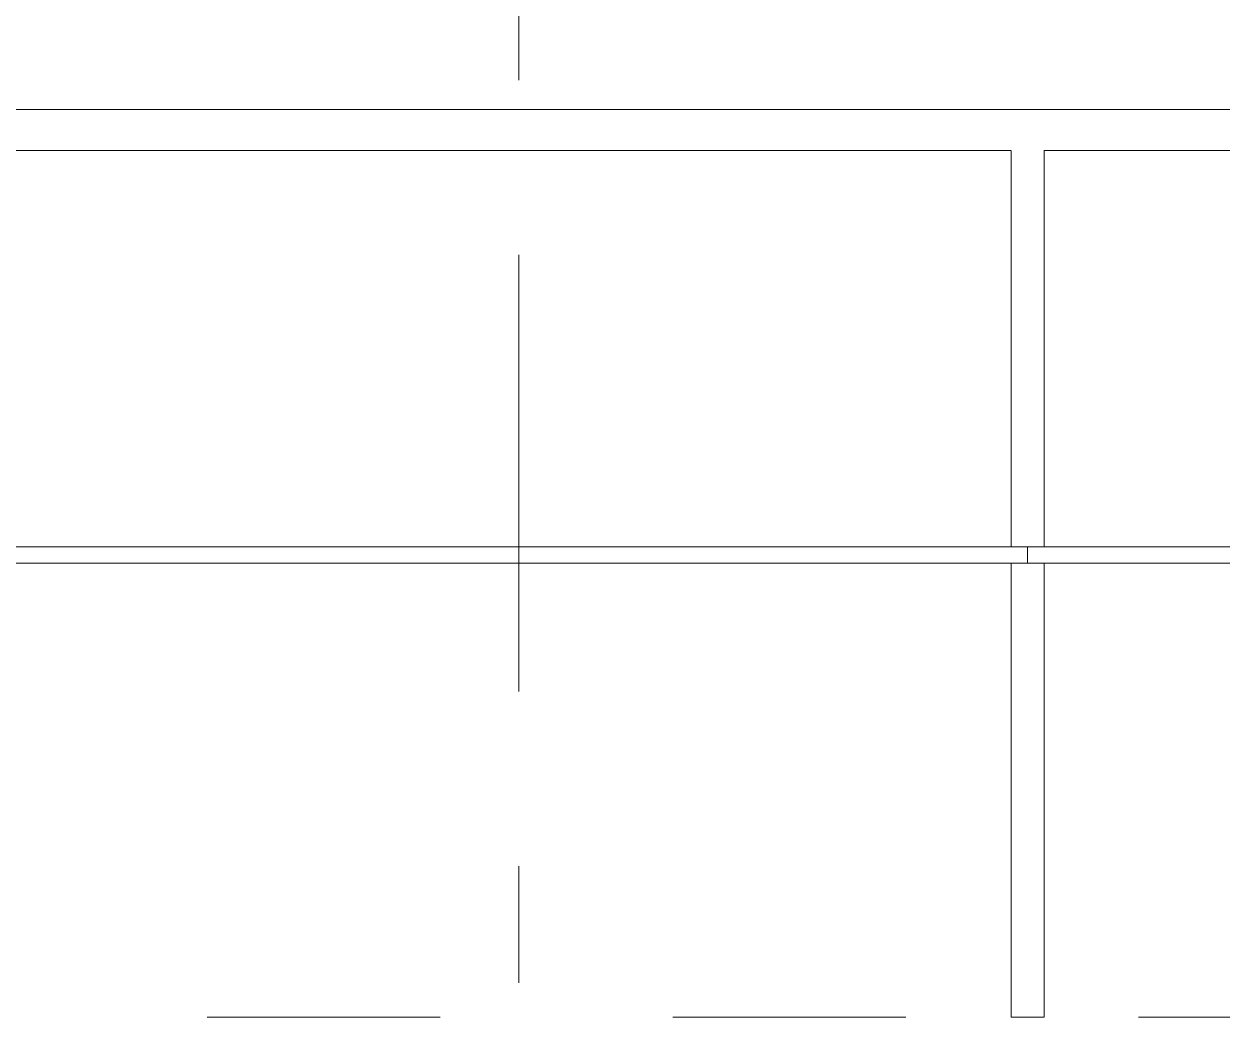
# Model space of a CAD drawing. Header units: millimetres. Extents: x -48147 to 1428745, y -495156 to 18123.
# Drawn here: x 1374573 to 1376026, y -473702 to -472496 of the extents above; entities that cross this region are included whole.
import ezdxf
from ezdxf.enums import TextEntityAlignment as Align

# ---------------------------------------------------------------- set-up
doc = ezdxf.new("R2010")
doc.units = ezdxf.units.MM
doc.header["$MEASUREMENT"] = 0
for name, pattern in [('Dashed', [2822.222233, 1411.111116, -1411.111116]), ('Double Dashed', [1093.611073, 529.166651, -211.666656, 141.111112, -211.666656]), ('Wipeout_Contour', [1000, 0, -1000])]:
    doc.linetypes.add(name, pattern=pattern)
for name, color, linetype, lineweight, true_color in [('0_Pen_No__105', 7, 'Continuous', 15, 0xa6a6a6), ('New_A-15-MG_Structural_Grid_Phase_2_Pen_No__222', 7, 'Continuous', 13, 0x65af33), ('New_A-25-M_Wall_Ext_Pen_No__64', 7, 'Continuous', 20, 0x606060)]:
    doc.layers.add(name, color=color, linetype=linetype, lineweight=lineweight, true_color=true_color)
doc.layers.add('New_A-15-MG_Structural_Grid_Phase_2', color=7, linetype='Continuous')
doc.layers.add('New_A-25-M_Wall_Ext', color=7, linetype='Continuous')
doc.styles.add('GENERATED_STYLE_2', font='')
doc.styles.get('GENERATED_STYLE_2').set_extended_font_data('Swis721 BT')

# ---------------------------------------------------------------- blocks, each defined once
blk = doc.blocks.new('Section Elem_48_2', base_point=(1341556.5, -489899))
at = {"color": 254, "linetype": 'Wipeout_Contour', "lineweight": 0, "ltscale": 5821683.401573773}
blk.add_wipeout([(1375790.1, -472649), (1377300.1, -472649), (1377300.1, -472599), (1375790.1, -472599)], dxfattribs=at).dxf.layer = 'New_A-25-M_Wall_Ext'
at = {"color": 254, "linetype": 'Wipeout_Contour', "lineweight": 0, "ltscale": 7274744.863043004}
blk.add_wipeout([(1375770.1, -473699), (1375810.1, -473699), (1375810.1, -473149), (1375790.1, -473149), (1375770.1, -473149)], dxfattribs=at).dxf.layer = 'New_A-25-M_Wall_Ext'
at = {"layer": 'New_A-25-M_Wall_Ext_Pen_No__64', "linetype": 'Continuous'}
for p, q in [((1375790.1, -472599), (1377300.1, -472599)), ((1375770.1, -473699), (1375770.1, -473149)), ((1375770.1, -473699), (1375810.1, -473699))]:
    blk.add_line(p, q, dxfattribs=at)
at = {"color": 254, "linetype": 'Wipeout_Contour', "lineweight": 0, "ltscale": 7274042.690509231}
blk.add_wipeout([(1375810.1, -472649), (1375770.1, -472649), (1375770.1, -473129), (1375790.1, -473129), (1375810.1, -473129)], dxfattribs=at).dxf.layer = 'New_A-25-M_Wall_Ext'
at = {"color": 254, "linetype": 'Wipeout_Contour', "lineweight": 0, "ltscale": 5820062.651897129}
blk.add_wipeout([(1375790.1, -473144), (1375790.1, -473147.6), (1376084.6, -473147.6), (1376084.6, -473144)], dxfattribs=at).dxf.layer = 'New_A-25-M_Wall_Ext'
at = {"layer": 'New_A-25-M_Wall_Ext_Pen_No__64', "linetype": 'Continuous'}
for p, q in [((1375770.1, -473129), (1375770.1, -472649)), ((1375810.1, -472649), (1377280.1, -472649))]:
    blk.add_line(p, q, dxfattribs=at)
at = {"color": 254, "linetype": 'Wipeout_Contour', "lineweight": 0, "ltscale": 5820057.019567532}
blk.add_wipeout([(1375790.1, -473139), (1375790.1, -473144), (1376084.6, -473144), (1376084.6, -473139)], dxfattribs=at).dxf.layer = 'New_A-25-M_Wall_Ext'
at = {"color": 254, "linetype": 'Wipeout_Contour', "lineweight": 0, "ltscale": 5820050.515989434}
blk.add_wipeout([(1375790.1, -473134), (1375790.1, -473139), (1376084.6, -473139), (1376084.6, -473134)], dxfattribs=at).dxf.layer = 'New_A-25-M_Wall_Ext'
at = {"color": 254, "linetype": 'Wipeout_Contour', "lineweight": 0, "ltscale": 5820065.903717569}
blk.add_wipeout([(1376084.6, -473147.6), (1375790.1, -473147.6), (1375790.1, -473149), (1376084.6, -473149)], dxfattribs=at).dxf.layer = 'New_A-25-M_Wall_Ext'
at = {"layer": 'New_A-25-M_Wall_Ext_Pen_No__64', "linetype": 'Continuous'}
for p, q in [((1376084.6, -473149), (1375790.1, -473149)), ((1375810.1, -473699), (1375810.1, -473149))]:
    blk.add_line(p, q, dxfattribs=at)
at = {"color": 254, "linetype": 'Wipeout_Contour', "lineweight": 0, "ltscale": 5820044.8837917}
blk.add_wipeout([(1375790.1, -473130.3), (1375790.1, -473134), (1376084.6, -473134), (1376084.6, -473130.3)], dxfattribs=at).dxf.layer = 'New_A-25-M_Wall_Ext'
at = {"color": 254, "linetype": 'Wipeout_Contour', "lineweight": 0, "ltscale": 5820041.632063843}
blk.add_wipeout([(1375790.1, -473129), (1375790.1, -473130.3), (1376084.6, -473130.3), (1376084.6, -473129)], dxfattribs=at).dxf.layer = 'New_A-25-M_Wall_Ext'
at = {"layer": 'New_A-25-M_Wall_Ext_Pen_No__64', "linetype": 'Continuous'}
for p, q in [((1375810.1, -473129), (1375810.1, -472649)), ((1376084.6, -473129), (1375790.1, -473129))]:
    blk.add_line(p, q, dxfattribs=at)
blk = doc.blocks.new('Section Elem_49_2', base_point=(1341556.5, -489899))
at = {"color": 254, "linetype": 'Wipeout_Contour', "lineweight": 0, "ltscale": 5815971.067050889}
blk.add_wipeout([(1374280.1, -472649), (1375790.1, -472649), (1375790.1, -472599), (1374280.1, -472599)], dxfattribs=at).dxf.layer = 'New_A-25-M_Wall_Ext'
at = {"color": 254, "linetype": 'Wipeout_Contour', "lineweight": 0, "ltscale": 5816649.890087801}
blk.add_wipeout([(1374280.1, -473144), (1374280.1, -473147.6), (1375790.1, -473147.6), (1375790.1, -473144)], dxfattribs=at).dxf.layer = 'New_A-25-M_Wall_Ext'
at = {"layer": 'New_A-25-M_Wall_Ext_Pen_No__64', "linetype": 'Continuous'}
for p, q in [((1374280.1, -472599), (1375790.1, -472599)), ((1374300.1, -472649), (1375770.1, -472649))]:
    blk.add_line(p, q, dxfattribs=at)
at = {"color": 254, "linetype": 'Wipeout_Contour', "lineweight": 0, "ltscale": 5816644.254480361}
blk.add_wipeout([(1374280.1, -473139), (1374280.1, -473144), (1375790.1, -473144), (1375790.1, -473139)], dxfattribs=at).dxf.layer = 'New_A-25-M_Wall_Ext'
at = {"color": 254, "linetype": 'Wipeout_Contour', "lineweight": 0, "ltscale": 5816637.747094883}
blk.add_wipeout([(1374280.1, -473134), (1374280.1, -473139), (1375790.1, -473139), (1375790.1, -473134)], dxfattribs=at).dxf.layer = 'New_A-25-M_Wall_Ext'
at = {"color": 254, "linetype": 'Wipeout_Contour', "lineweight": 0, "ltscale": 5816653.143826979}
blk.add_wipeout([(1374280.1, -473147.6), (1374280.1, -473149), (1375790.1, -473149), (1375790.1, -473147.6)], dxfattribs=at).dxf.layer = 'New_A-25-M_Wall_Ext'
at = {"layer": 'New_A-25-M_Wall_Ext_Pen_No__64', "linetype": 'Continuous'}
for p, q in [((1375790.1, -473147.6), (1375790.1, -473144)), ((1375790.1, -473149), (1375790.1, -473147.6)), ((1375790.1, -473149), (1374280.1, -473149))]:
    blk.add_line(p, q, dxfattribs=at)
at = {"color": 254, "linetype": 'Wipeout_Contour', "lineweight": 0, "ltscale": 5816632.111580048}
blk.add_wipeout([(1374280.1, -473130.3), (1374280.1, -473134), (1375790.1, -473134), (1375790.1, -473130.3)], dxfattribs=at).dxf.layer = 'New_A-25-M_Wall_Ext'
at = {"layer": 'New_A-25-M_Wall_Ext_Pen_No__64', "linetype": 'Continuous'}
blk.add_line((1375790.1, -473144), (1375790.1, -473139), dxfattribs=at)
at = {"color": 254, "linetype": 'Wipeout_Contour', "lineweight": 0, "ltscale": 5816628.857933747}
blk.add_wipeout([(1374280.1, -473129), (1374280.1, -473130.3), (1375790.1, -473130.3), (1375790.1, -473129)], dxfattribs=at).dxf.layer = 'New_A-25-M_Wall_Ext'
at = {"layer": 'New_A-25-M_Wall_Ext_Pen_No__64', "linetype": 'Continuous'}
for p, q in [((1375790.1, -473129), (1374280.1, -473129)), ((1375790.1, -473130.3), (1375790.1, -473129)), ((1375790.1, -473134), (1375790.1, -473130.3)), ((1375790.1, -473139), (1375790.1, -473134))]:
    blk.add_line(p, q, dxfattribs=at)
blk = doc.blocks.new('Standard grid marker[9]_2', base_point=(1375173.5, -468494.3))
at = {"layer": 'New_A-15-MG_Structural_Grid_Phase_2_Pen_No__222', "linetype": 'Double Dashed'}
blk.add_line((1375173.5, -469494.3), (1375173.5, -492899), dxfattribs=at)
at = {"layer": 'New_A-15-MG_Structural_Grid_Phase_2_Pen_No__222', "style": 'GENERATED_STYLE_2'}
for tag, p in [('AC_MarkerText_1_0', (1375173.5, -467950.9)), ('AC_MarkerText_1_1', (1375173.5, -494355.6))]:
    blk.add_attdef(tag, text='', height=350, rotation=360, dxfattribs=at).set_placement(p, align=Align.MIDDLE_CENTER)
blk = doc.blocks.new('S-27 Building Section_STORY_MARKER', base_point=(1341556.5, -489899))
at = {"layer": '0_Pen_No__105', "linetype": 'Dashed', "ltscale": 0.2}
blk.add_line((1357862.3, -473699), (1422610.8, -473699), dxfattribs=at)

msp = doc.modelspace()

# ---------------------------------------------------------------- block references
at = {"layer": 'New_A-25-M_Wall_Ext'}
msp.add_blockref('Section Elem_48_2', (1341556.5, -489899), dxfattribs=at)

# ---------------------------------------------------------------- next in the draw order: block references
msp.add_blockref('Section Elem_49_2', (1341556.5, -489899), dxfattribs=at)

# ---------------------------------------------------------------- next in the draw order: block references
at = {"layer": 'New_A-15-MG_Structural_Grid_Phase_2', "color": 8, "linetype": 'Continuous', "lineweight": 15}
msp.add_blockref('Standard grid marker[9]_2', (1375173.5, -468494.3), dxfattribs=at)

# ---------------------------------------------------------------- next in the draw order: block references
at = {"linetype": 'Continuous', "lineweight": 0}
msp.add_blockref('S-27 Building Section_STORY_MARKER', (1341556.5, -489899), dxfattribs=at)

doc.saveas('drawing.dxf')
